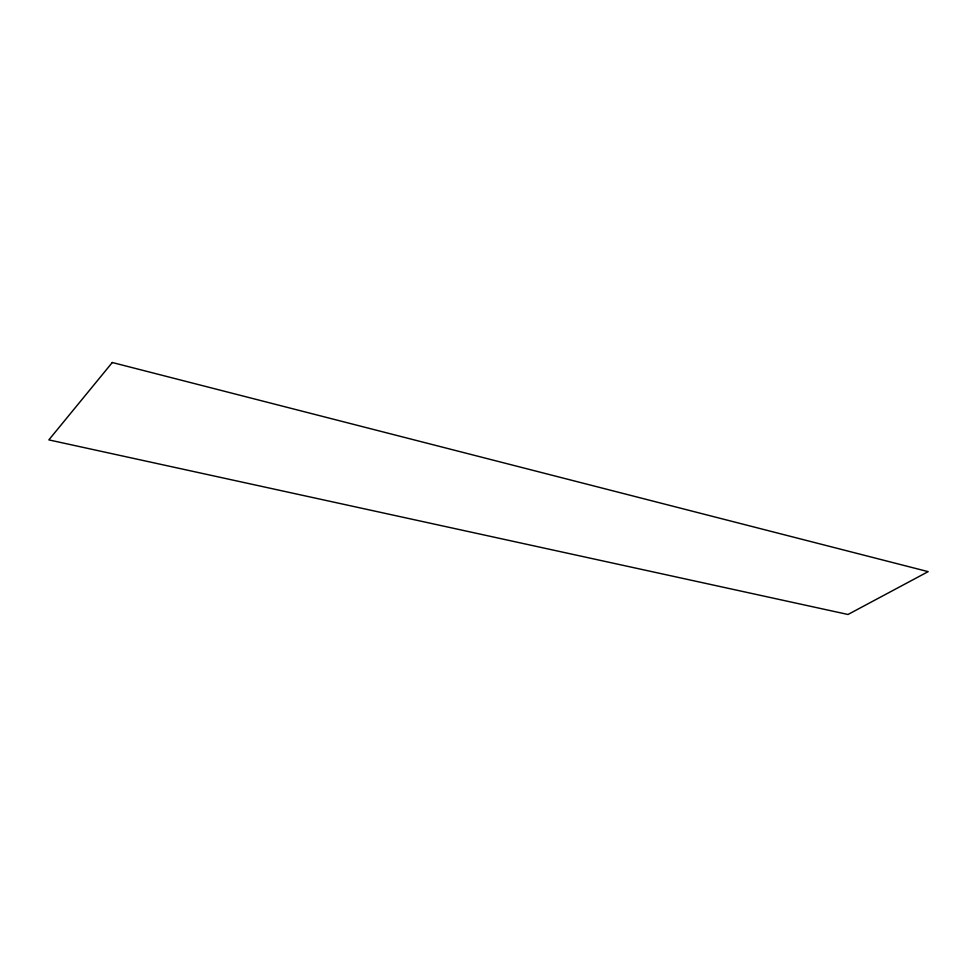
<?xml version="1.0" encoding="UTF-8"?>
<svg xmlns="http://www.w3.org/2000/svg" width="977" height="977" viewBox="0 0 977 977"><rect width="100%" height="100%" fill="white"/><g stroke="black" fill="none" stroke-linecap="round" stroke-linejoin="round"><path stroke-width="1.47" d="M112.294 362.516L48.85 439.894L847.999 614.484L928.15 571.643L112.294 362.516"/></g></svg>
